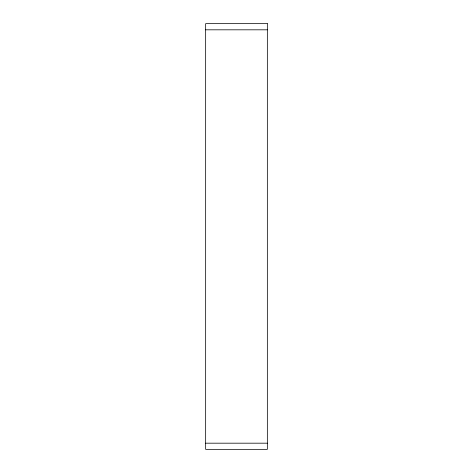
<?xml version="1.0" encoding="UTF-8"?>
<svg xmlns="http://www.w3.org/2000/svg" width="473" height="473" viewBox="0 0 473 473"><rect width="100%" height="100%" fill="white"/><g stroke="black" fill="none" stroke-linecap="round" stroke-linejoin="round"><path stroke-width="0.71" d="M205.654 29.817L267.346 29.817M205.654 443.183L267.346 443.183M267.346 23.65L205.654 23.65L205.654 449.35L267.346 449.35L267.346 23.65"/></g></svg>
